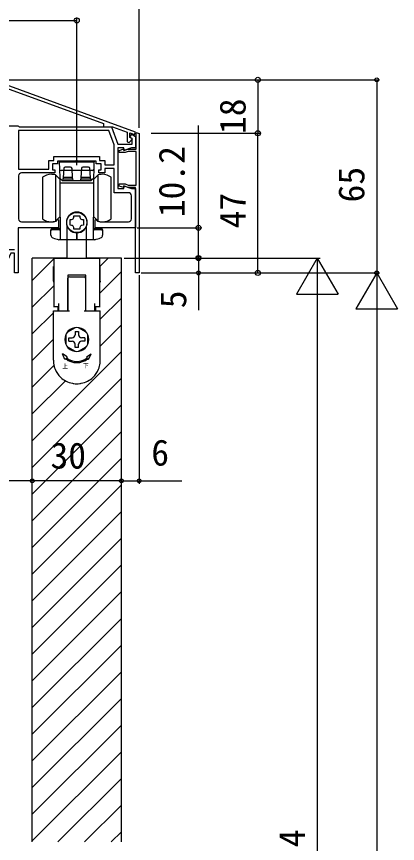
# Model space of a CAD drawing. Units: millimetres, scale not verified. Extents: x -525 to 525, y -784 to 780.
# Drawn here: x -298.2 to -169.9, y 354 to 632.3 of the extents above; entities that cross this region are included whole.
import ezdxf
from ezdxf.enums import TextEntityAlignment as Align

# ---------------------------------------------------------------- set-up
doc = ezdxf.new("R2010")
doc.units = ezdxf.units.MM
doc.header["$LTSCALE"] = 4
for name, color, linetype in [('0-2_YKK_11', 7, 'Continuous'), ('0-3_YKK_12', 2, 'Continuous'), ('0-4_YKK_13', 4, 'Continuous'), ('0-5_YKK_D', 6, 'Continuous')]:
    doc.layers.add(name, color=color, linetype=linetype)
doc.styles.add('ＭＳ ゴシック', font='')
doc.styles.get('ＭＳ ゴシック').set_extended_font_data('MS Gothic')

msp = doc.modelspace()

# ---------------------------------------------------------------- linework, layer by layer
at = {"layer": '0-2_YKK_11'}
for p, q in [((-297.507, 578.719), (-297.507, 564.219)), ((-259.507, 564.219), (-259.507, 572.019)), ((-296.507, 563.219), (-286.557, 563.219)), ((-269.257, 563.219), (-260.507, 563.219))]:
    msp.add_line(p, q, dxfattribs=at)
for points in [[(-258.123, 593.445), (-306.407, 611.019), (-312.607, 611.019), (-312.607, 609.519), (-314.607, 609.519), (-314.607, 608.519), (-311.607, 608.519), (-311.607, 610.019), (-306.584, 610.019), (-268.907, 596.306), (-268.907, 595.219), (-265.921, 595.219), (-260.907, 593.394), (-260.907, 590.185), (-260.29, 589.929), (-259.093, 591.126), (-260.007, 591.654), (-260.007, 593.173), (-258.431, 592.599)], [(-267.095, 594.019), (-297.507, 594.019), (-297.507, 580.919), (-287.307, 580.919), (-287.307, 583.919), (-285.607, 583.919), (-285.607, 585.219), (-270.207, 585.219), (-270.207, 583.919), (-268.507, 583.919), (-268.507, 582.419), (-265.307, 582.419), (-265.307, 589.107)], [(-267.095, 594.019), (-297.507, 594.019), (-297.507, 580.919), (-287.307, 580.919), (-287.307, 583.919), (-285.607, 583.919), (-285.607, 585.219), (-270.207, 585.219), (-270.207, 583.919), (-268.507, 583.919), (-268.507, 582.419), (-265.307, 582.419), (-265.307, 589.107)], [(-256.907, 592.983), (-256.907, 546.019), (-258.107, 546.019), (-258.107, 574.819), (-260.707, 574.819), (-262.107, 575.328), (-262.107, 574.733), (-263.607, 575.279), (-263.607, 576.019), (-261.665, 576.019), (-260.566, 575.619), (-257.907, 575.619), (-257.907, 586.919), (-260.566, 586.919), (-261.665, 586.519), (-263.607, 586.519), (-263.607, 587.258), (-262.107, 587.804), (-262.107, 587.209), (-260.707, 587.719), (-257.907, 587.719), (-257.907, 593.347)]]:
    msp.add_lwpolyline(points, close=True, dxfattribs=at)
for points in [[(-313.907, 595.519), (-297.807, 595.519), (-297.548, 595.369), (-297.288, 595.219), (-266.255, 595.219), (-264.107, 589.319), (-259.307, 589.319), (-259.307, 591.299), (-260.017, 591.709), (-259.417, 592.748), (-258.107, 591.992), (-258.107, 588.119), (-259.537, 588.119), (-262.107, 587.183), (-262.107, 588.119), (-264.107, 588.119), (-264.107, 574.419), (-262.107, 574.419), (-262.107, 575.354), (-259.537, 574.419), (-258.107, 574.419), (-258.107, 561.219), (-271.707, 561.219), (-271.707, 563.852), (-271.461, 563.955), (-271.062, 563.557), (-270.942, 563.483)], [(-260.507, 573.019), (-265.307, 573.019), (-265.307, 581.219), (-268.507, 581.219), (-268.507, 579.719), (-270.507, 579.719), (-270.507, 580.719), (-269.707, 580.719), (-269.707, 582.719), (-271.407, 582.719), (-271.407, 583.619), (-277.449, 583.619), (-277.633, 583.739), (-278.182, 583.739), (-278.366, 583.619), (-284.407, 583.619), (-284.407, 582.719), (-286.107, 582.719), (-286.107, 580.719), (-285.307, 580.719), (-285.307, 579.719), (-296.507, 579.719)], [(-284.873, 563.483), (-284.753, 563.557), (-284.354, 563.955), (-284.107, 563.852), (-284.107, 561.219), (-297.607, 561.219), (-297.607, 546.019), (-298.907, 546.019), (-298.907, 552.719), (-300.107, 552.719), (-301.707, 549.219), (-302.507, 549.219), (-302.507, 553.919), (-298.907, 553.919)]]:
    msp.add_lwpolyline(points, dxfattribs=at)
for centre, radius, start, end in [((-296.507, 578.719), 1, 90.00001, 179.99999), ((-260.507, 572.019), 1, 0.00001, 89.99999), ((-296.507, 564.219), 1, 180.00001, 269.99999), ((-286.557, 568.719), 5.5, 270, 287.83761), ((-269.257, 568.719), 5.5, 252.16239, 270), ((-260.507, 564.219), 1, 270.00001, 359.99999)]:
    msp.add_arc(centre, radius, start, end, dxfattribs=at)
at = {"layer": '0-3_YKK_12'}
for p, q in [((-281.157, 551.019), (-292.907, 551.019)), ((-292.907, 354.519), (-292.907, 551.019)), ((-292.907, 543.443), (-285.609, 550.742)), ((-262.907, 551.019), (-274.657, 551.019)), ((-270.197, 548.193), (-267.371, 551.019)), ((-262.907, 354.519), (-262.907, 551.019)), ((-270.162, 539.247), (-262.907, 546.502)), ((-292.907, 534.462), (-285.643, 541.727)), ((-270.128, 530.301), (-262.907, 537.522)), ((-292.907, 525.482), (-285.678, 532.712)), ((-270.094, 521.355), (-262.907, 528.541)), ((-292.907, 516.502), (-285.712, 523.697)), ((-292.907, 489.561), (-262.907, 519.561)), ((-292.907, 507.522), (-285.602, 514.827)), ((-292.907, 480.581), (-262.907, 510.581)), ((-292.907, 498.541), (-281.739, 509.71)), ((-292.907, 471.601), (-262.907, 501.601)), ((-292.907, 462.62), (-262.907, 492.62)), ((-292.907, 453.64), (-262.907, 483.64)), ((-292.907, 444.66), (-262.907, 474.66)), ((-292.907, 435.68), (-262.907, 465.68)), ((-292.907, 426.699), (-262.907, 456.699)), ((-292.907, 417.719), (-262.907, 447.719)), ((-292.907, 408.739), (-262.907, 438.739)), ((-292.907, 399.759), (-262.907, 429.759)), ((-292.907, 390.778), (-262.907, 420.778)), ((-292.907, 381.798), (-262.907, 411.798)), ((-292.907, 372.818), (-262.907, 402.818)), ((-292.907, 363.838), (-262.907, 393.838)), ((-292.907, 354.857), (-262.907, 384.857)), ((-284.266, 354.519), (-262.907, 375.877)), ((-275.285, 354.519), (-262.907, 366.897)), ((-266.305, 354.519), (-262.907, 357.917))]:
    msp.add_line(p, q, dxfattribs=at)
at = {"layer": '0-4_YKK_13'}
for p, q in [((-283.807, 583.319), (-283.507, 583.619)), ((-283.807, 583.319), (-283.727, 581.019)), ((-277.907, 583.619), (-283.507, 583.619)), ((-281.157, 583.619), (-274.658, 583.619)), ((-279.307, 583.619), (-276.507, 583.619)), ((-272.307, 583.619), (-277.907, 583.619)), ((-272.307, 583.619), (-272.007, 583.319)), ((-285.107, 579.019), (-283.507, 577.419)), ((-285.107, 579.019), (-285.107, 563.419)), ((-283.727, 581.019), (-283.619, 577.918)), ((-277.907, 580.519), (-283.227, 580.519)), ((-282.329, 581.141), (-282.507, 578.119)), ((-279.986, 581.619), (-281.829, 581.619)), ((-279.307, 578.119), (-279.486, 581.141)), ((-272.588, 580.519), (-277.907, 580.519)), ((-276.329, 581.141), (-276.507, 578.119)), ((-273.986, 581.619), (-275.829, 581.619)), ((-273.307, 578.119), (-273.486, 581.141)), ((-272.307, 577.419), (-270.707, 579.019)), ((-272.196, 577.918), (-272.088, 581.019)), ((-270.707, 563.419), (-270.707, 579.019)), ((-289.507, 578.219), (-289.507, 571.219)), ((-282.791, 577.119), (-283.619, 577.918)), ((-283.507, 565.019), (-283.507, 577.419)), ((-277.907, 576.269), (-283.507, 576.269)), ((-279.207, 577.619), (-282.607, 577.619)), ((-277.907, 577.119), (-276.699, 577.119)), ((-272.307, 576.269), (-277.907, 576.269)), ((-276.507, 578.119), (-276.707, 577.119)), ((-276.699, 577.119), (-273.024, 577.119)), ((-273.207, 577.619), (-276.607, 577.619)), ((-273.307, 578.119), (-276.507, 578.119)), ((-273.107, 577.119), (-273.307, 578.119)), ((-272.196, 577.918), (-273.024, 577.119)), ((-272.307, 577.419), (-272.307, 565.019)), ((-266.307, 571.219), (-266.307, 578.219)), ((-289.507, 571.219), (-289.507, 564.219)), ((-266.307, 564.219), (-266.307, 571.219)), ((-278.916, 564.765), (-278.877, 565.269)), ((-283.507, 565.019), (-285.107, 563.419)), ((-270.707, 563.419), (-272.307, 565.019)), ((-286.607, 558.738), (-286.607, 560.519)), ((-283.707, 560.819), (-286.307, 560.819)), ((-283.707, 560.519), (-286.307, 560.519)), ((-281.157, 551.019), (-281.157, 561.72)), ((-277.907, 559.519), (-277.907, 557.219)), ((-277.907, 557.219), (-277.907, 559.519)), ((-274.657, 551.019), (-274.657, 561.72)), ((-269.507, 560.819), (-272.107, 560.819)), ((-269.507, 560.519), (-272.107, 560.519)), ((-269.207, 560.519), (-269.207, 558.738)), ((-277.907, 557.219), (-283.985, 557.219)), ((-271.83, 557.219), (-277.907, 557.219)), ((-285.607, 551.019), (-270.207, 551.019)), ((-285.607, 551.019), (-285.607, 534.519)), ((-270.207, 551.019), (-270.207, 534.519)), ((-285.607, 548.219), (-285.807, 548.219)), ((-270.007, 544.826), (-270.007, 547.719)), ((-285.807, 544.38), (-285.807, 544.826)), ((-285.807, 543.207), (-285.807, 544.38)), ((-285.807, 543.207), (-285.807, 542.939)), ((-285.807, 542.939), (-285.807, 542.907)), ((-285.807, 542.907), (-285.607, 542.907)), ((-280.957, 545.219), (-280.957, 533.219)), ((-274.857, 545.219), (-280.957, 545.219)), ((-280.957, 542.907), (-280.907, 542.907)), ((-280.907, 543.719), (-280.907, 544.219)), ((-280.907, 543.219), (-280.907, 543.719)), ((-280.907, 542.939), (-280.907, 543.207)), ((-280.907, 542.907), (-280.907, 542.939)), ((-280.907, 541.922), (-280.907, 542.907)), ((-280.407, 544.719), (-275.407, 544.719)), ((-274.907, 543.719), (-274.907, 544.219)), ((-274.907, 543.207), (-274.907, 543.216)), ((-274.907, 541.922), (-274.907, 542.907)), ((-274.907, 542.907), (-274.857, 542.907)), ((-274.857, 533.219), (-274.857, 545.219)), ((-270.207, 542.907), (-270.007, 542.907)), ((-270.007, 543.207), (-270.007, 542.939)), ((-270.007, 542.939), (-270.007, 542.907)), ((-274.907, 539.677), (-274.907, 541.207)), ((-280.907, 539.219), (-280.907, 539.677)), ((-280.907, 539.184), (-280.907, 539.219)), ((-280.907, 535.719), (-280.907, 537.719)), ((-274.907, 535.719), (-274.907, 537.719)), ((-285.607, 534.719), (-284.007, 534.719)), ((-284.232, 533.219), (-284.232, 534.719)), ((-284.007, 533.219), (-284.007, 535.719)), ((-280.907, 534.635), (-280.907, 535.719)), ((-280.907, 534.219), (-280.907, 534.635)), ((-274.907, 534.635), (-274.907, 535.719)), ((-274.907, 534.219), (-274.907, 534.635)), ((-271.807, 533.219), (-271.807, 535.719)), ((-271.807, 534.719), (-270.207, 534.719)), ((-271.582, 534.719), (-271.582, 533.219)), ((-285.807, 533.219), (-284.007, 533.219)), ((-285.807, 528.919), (-285.807, 533.219)), ((-280.907, 533.219), (-280.407, 533.219)), ((-275.407, 533.219), (-274.907, 533.219)), ((-274.907, 533.719), (-274.907, 534.219)), ((-274.907, 533.219), (-274.907, 533.719)), ((-274.907, 533.219), (-274.857, 533.219)), ((-270.007, 528.919), (-270.007, 533.219)), ((-285.807, 527.919), (-285.807, 528.919)), ((-270.007, 527.919), (-270.007, 528.919)), ((-285.807, 527.044), (-285.807, 527.919)), ((-285.807, 526.58), (-285.807, 527.044)), ((-285.807, 526.419), (-285.807, 526.58)), ((-278.441, 527.583), (-281.074, 526.063)), ((-278.507, 526.319), (-277.307, 526.319)), ((-278.507, 526.319), (-278.507, 525.219)), ((-274.741, 526.063), (-277.374, 527.583)), ((-277.307, 526.319), (-277.307, 525.219)), ((-270.007, 527.044), (-270.007, 527.919)), ((-285.807, 523.419), (-285.807, 523.919)), ((-281.657, 525.148), (-281.657, 522.089)), ((-281.607, 525.138), (-281.607, 522.099)), ((-280.607, 523.019), (-280.607, 524.219)), ((-280.607, 524.219), (-279.507, 524.219)), ((-275.207, 524.219), (-276.307, 524.219)), ((-275.207, 524.219), (-275.207, 523.019)), ((-274.207, 522.099), (-274.207, 525.138)), ((-274.157, 522.089), (-274.157, 525.148)), ((-270.007, 523.919), (-270.007, 525.919)), ((-270.007, 523.419), (-270.007, 523.919)), ((-285.807, 522.419), (-285.807, 522.793)), ((-285.807, 522.362), (-285.807, 522.419)), ((-285.807, 522.083), (-285.807, 522.362)), ((-285.807, 522.062), (-285.807, 522.083)), ((-285.807, 521.919), (-285.807, 522.062)), ((-285.807, 521.419), (-285.807, 521.919)), ((-285.807, 520.919), (-285.807, 521.419)), ((-285.807, 516.619), (-285.807, 520.919)), ((-281.074, 521.174), (-278.441, 519.654)), ((-280.607, 523.019), (-279.507, 523.019)), ((-278.507, 520.919), (-278.507, 522.019)), ((-277.307, 520.919), (-278.507, 520.919)), ((-277.374, 519.654), (-274.741, 521.174)), ((-277.307, 520.919), (-277.307, 522.019)), ((-275.207, 523.019), (-276.307, 523.019)), ((-270.007, 522.419), (-270.007, 522.793)), ((-270.007, 522.362), (-270.007, 522.419)), ((-270.007, 522.083), (-270.007, 522.362)), ((-270.007, 522.062), (-270.007, 522.083)), ((-270.007, 521.919), (-270.007, 522.062)), ((-270.007, 521.419), (-270.007, 521.919)), ((-270.007, 520.919), (-270.007, 521.419)), ((-270.007, 516.619), (-270.007, 520.919)), ((-281.893, 516.869), (-282.757, 518.819)), ((-281.121, 517.788), (-282.757, 518.819)), ((-281.121, 517.788), (-281.379, 517.482)), ((-274.694, 517.788), (-273.058, 518.819)), ((-274.694, 517.788), (-274.436, 517.482)), ((-273.922, 516.869), (-273.058, 518.819)), ((-281.893, 516.869), (-281.636, 517.176)), ((-273.922, 516.869), (-274.179, 517.176))]:
    msp.add_line(p, q, dxfattribs=at)
for points in [[(-272.088, 581.019), (-272.007, 583.319), (-283.807, 583.319)], [(-282.791, 577.119), (-279.116, 577.119), (-277.907, 577.119)], [(-279.107, 577.119), (-279.307, 578.119), (-282.507, 578.119), (-282.707, 577.119)], [(-278.877, 565.269), (-276.937, 565.269), (-276.899, 564.765)], [(-283.407, 557.219), (-283.407, 564.819), (-283.707, 564.819)], [(-279.653, 562.011), (-280.157, 562.049), (-280.157, 563.989), (-279.653, 564.027)], [(-276.162, 564.027), (-275.657, 563.989), (-275.657, 562.049), (-276.162, 562.011)], [(-272.107, 564.819), (-272.407, 564.819), (-272.407, 557.219)], [(-276.899, 561.274), (-276.937, 560.769), (-278.877, 560.769), (-278.916, 561.274)], [(-285.807, 544.826), (-285.807, 547.719), (-285.807, 548.219)], [(-270.007, 547.719), (-270.007, 548.219), (-270.207, 548.219)], [(-280.907, 543.207), (-280.907, 543.216), (-280.907, 543.219)], [(-274.907, 543.216), (-274.907, 543.219), (-274.907, 543.719)], [(-274.907, 542.907), (-274.907, 542.939), (-274.907, 543.207)], [(-270.007, 543.207), (-270.007, 544.38), (-270.007, 544.826)], [(-280.907, 541.422), (-280.907, 541.779), (-280.907, 541.922)], [(-280.907, 539.677), (-280.907, 541.207), (-280.907, 541.422)], [(-274.907, 541.207), (-274.907, 541.422), (-274.907, 541.779), (-274.907, 541.922)], [(-280.907, 537.719), (-280.907, 539.177), (-280.907, 539.184)], [(-274.907, 539.184), (-274.907, 539.219), (-274.907, 539.677)], [(-274.907, 537.719), (-274.907, 539.177), (-274.907, 539.184)], [(-284.007, 533.219), (-280.957, 533.219), (-280.907, 533.219)], [(-280.907, 533.219), (-280.907, 533.719), (-280.907, 534.219)], [(-274.857, 533.219), (-271.807, 533.219), (-270.007, 533.219)], [(-285.807, 523.919), (-285.807, 525.919), (-285.807, 526.419)], [(-270.007, 525.919), (-270.007, 526.419), (-270.007, 526.58), (-270.007, 527.044)], [(-285.807, 522.793), (-285.807, 523.257), (-285.807, 523.419)], [(-270.007, 522.793), (-270.007, 523.257), (-270.007, 523.419)]]:
    msp.add_lwpolyline(points, dxfattribs=at)
msp.add_circle((-277.907, 563.019), 3.4, dxfattribs=at)
for centre, radius, start, end in [((-286.507, 574.219), 5, 90, 126.8699), ((-286.507, 574.219), 5, 73.7398, 90), ((-283.227, 581.019), 0.5, 182, 270), ((-281.829, 581.119), 0.5, 90, 177.4552), ((-279.986, 581.119), 0.5, 2.5448, 90), ((-275.829, 581.119), 0.5, 90, 177.4552), ((-273.986, 581.119), 0.5, 2.5448, 90), ((-272.588, 581.019), 0.5, 270, 358), ((-269.307, 574.219), 5, 90, 106.2602), ((-269.307, 574.219), 5, 53.1301, 90), ((-277.907, 563.019), 3.5, 90, 270), ((-277.907, 563.019), 3.5, 270, 90), ((-286.507, 568.219), 5, 233.1301, 270), ((-286.507, 568.219), 5, 270, 286.2602), ((-279.713, 564.825), 0.8, 274.33284, 355.66716), ((-276.102, 564.825), 0.8, 184.33284, 265.66716), ((-269.307, 568.219), 5, 253.7398, 270), ((-269.307, 568.219), 5, 270, 306.8699), ((-286.307, 560.519), 0.3, 90, 180), ((-286.307, 560.219), 0.3, 90, 180), ((-283.707, 561.119), 0.3, 270, 0), ((-283.707, 560.819), 0.3, 270, 0), ((-279.713, 561.213), 0.8, 4.33284, 85.66716), ((-276.102, 561.213), 0.8, 94.33284, 175.66716), ((-272.107, 561.119), 0.3, 180, 270), ((-272.107, 560.819), 0.3, 180, 270), ((-269.507, 560.519), 0.3, 0, 90), ((-269.507, 560.219), 0.3, 0, 90), ((-285.607, 558.738), 1, 180, 251.28667), ((-277.907, 581.469), 25, 251.28667, 255.93013), ((-277.907, 581.469), 25, 284.06987, 288.71333), ((-270.207, 558.738), 1, 288.71333, 0), ((-280.407, 544.219), 0.5, 90, 180), ((-275.407, 544.219), 0.5, 0, 90), ((-277.907, 523.619), 4.05, 0, 180), ((-277.907, 523.619), 4.05, 136.2623, 157.80839), ((-277.907, 523.619), 4, 82.33165, 97.66835), ((-277.907, 523.619), 4, 22.33165, 37.82349), ((-277.907, 523.619), 4.05, 180, 0), ((-277.907, 523.619), 4, 142.33165, 157.66835), ((-279.507, 525.219), 1, 270, 0), ((-276.307, 525.219), 1, 180, 270), ((-277.907, 523.619), 4, 202.33165, 217.82349), ((-279.507, 522.019), 1, 0, 90), ((-276.307, 522.019), 1, 90, 180), ((-277.907, 523.619), 4, 322.17651, 337.66835), ((-277.907, 523.619), 4, 262.17651, 277.82349), ((-277.907, 516.619), 7.9, 180, 194.66485), ((-277.907, 521.619), 5.8, 230, 310), ((-277.907, 521.619), 5.4, 230, 310), ((-277.907, 516.619), 7.9, 345.33515, 0), ((-277.907, 516.619), 7.9, 194.66485, 198.44872), ((-277.907, 516.619), 7.9, 198.44872, 202.318), ((-277.907, 516.619), 7.9, 202.318, 225.86911), ((-277.907, 516.619), 7.9, 314.13089, 337.682), ((-277.907, 516.619), 7.9, 337.682, 341.55128), ((-277.907, 516.619), 7.9, 341.55128, 345.33515), ((-277.907, 516.619), 7.9, 225.86911, 226.18003), ((-277.907, 516.619), 7.9, 226.18003, 259.0546), ((-277.907, 516.619), 7.9, 280.9454, 313.81997), ((-277.907, 516.619), 7.9, 313.81997, 314.13089), ((-277.907, 516.619), 7.9, 259.0546, 262.72786), ((-277.907, 516.619), 7.9, 262.72786, 270), ((-277.907, 516.619), 7.9, 270, 277.27214), ((-277.907, 516.619), 7.9, 277.27214, 280.9454)]:
    msp.add_arc(centre, radius, start, end, dxfattribs=at)
at = {"layer": '0-5_YKK_D'}
for p, q in [((-256.907, 594.819), (-256.907, 652.019)), ((-277.907, 582.341), (-277.907, 632.019)), ((-316.408, 631.019), (-277.907, 631.019)), ((-305.855, 611.019), (-175.907, 611.019)), ((-252.907, 611.019), (-215.907, 611.019)), ((-216.907, 611.019), (-216.907, 593.019)), ((-176.907, 611.019), (-176.907, 546.019)), ((-252.908, 593.019), (-215.907, 593.019)), ((-252.908, 593.019), (-215.907, 593.019)), ((-216.907, 546.019), (-216.907, 593.019)), ((-257.575, 561.219), (-235.907, 561.219)), ((-261.907, 551.019), (-195.907, 551.019)), ((-261.907, 551.019), (-235.907, 551.019)), ((-261.907, 551.019), (-235.907, 551.019)), ((-196.907, 551.019), (-203.907, 538.894)), ((-196.907, 551.019), (-189.907, 538.894)), ((-196.907, 551.019), (-196.907, 526.77)), ((-256.208, 546.019), (-175.907, 546.019)), ((-256.208, 546.019), (-235.907, 546.019)), ((-252.908, 546.019), (-215.907, 546.019)), ((-252.908, 546.019), (-175.907, 546.019)), ((-176.907, 546.019), (-183.907, 533.894)), ((-176.907, 546.019), (-169.907, 533.894)), ((-176.907, 546.019), (-176.907, 521.77)), ((-256.907, 545.319), (-256.907, 475.019)), ((-203.907, 538.894), (-189.907, 538.894)), ((-196.907, 537.019), (-196.907, 169.021)), ((-183.907, 533.894), (-169.907, 533.894)), ((-176.907, 532.019), (-176.907, 160.019)), ((-292.907, 461.972), (-292.907, 477.019)), ((-292.907, 401.529), (-292.907, 477.019)), ((-262.907, 476.019), (-292.907, 476.019)), ((-262.907, 400.134), (-262.907, 477.019)), ((-262.907, 443.88), (-262.907, 477.019))]:
    msp.add_line(p, q, dxfattribs=at)
for points in [[(-236.907, 551.019), (-236.907, 561.219), (-236.907, 595.619)], [(-236.907, 551.019), (-236.907, 546.019), (-236.907, 533.514)], [(-292.907, 476.019), (-316.407, 476.019), (-350.912, 476.019)], [(-262.907, 476.019), (-256.907, 476.019), (-242.539, 476.019)]]:
    msp.add_lwpolyline(points, dxfattribs=at)
for centre, radius in [((-277.907, 631.019), 0.85), ((-216.907, 611.019), 0.85), ((-176.907, 611.019), 0.637), ((-216.907, 593.019), 0.85), ((-216.907, 593.019), 0.85), ((-236.907, 561.219), 0.85), ((-236.907, 551.019), 0.85), ((-236.907, 551.019), 0.637), ((-236.907, 546.019), 0.637), ((-216.907, 546.019), 0.85), ((-176.907, 546.019), 0.637), ((-292.907, 476.019), 0.637), ((-292.907, 476.019), 0.637), ((-262.907, 476.019), 0.637), ((-262.907, 476.019), 0.637), ((-256.907, 476.019), 0.637)]:
    msp.add_circle(centre, radius, dxfattribs=at)

# ---------------------------------------------------------------- texts
at = {"layer": '0-4_YKK_13', "style": 'ＭＳ ゴシック', "width": 0.9}
for s, p in [('上', (-282.76, 513.476)), ('下', (-275.781, 513.659))]:
    msp.add_text(s, height=1.466, dxfattribs=at).set_placement(p, align=Align.BOTTOM_LEFT)
at = {"layer": '0-5_YKK_D', "style": 'ＭＳ ゴシック'}
for s, p in [('18', (-218.407, 592.78)), ('10.2', (-238.907, 564.778)), ('65', (-178.407, 569.757)), ('47', (-218.407, 561.03)), ('5', (-238.407, 534.128)), ('DH=H-4', (-198.407, 322.781))]:
    msp.add_text(s, height=8.798, rotation=90, dxfattribs=at).set_placement(p, align=Align.BOTTOM_LEFT)
for s, p in [('30', (-286.771, 477.519)), ('6', (-252.812, 478.519))]:
    msp.add_text(s, height=8.798, dxfattribs=at).set_placement(p, align=Align.BOTTOM_LEFT)

doc.saveas('drawing.dxf')
